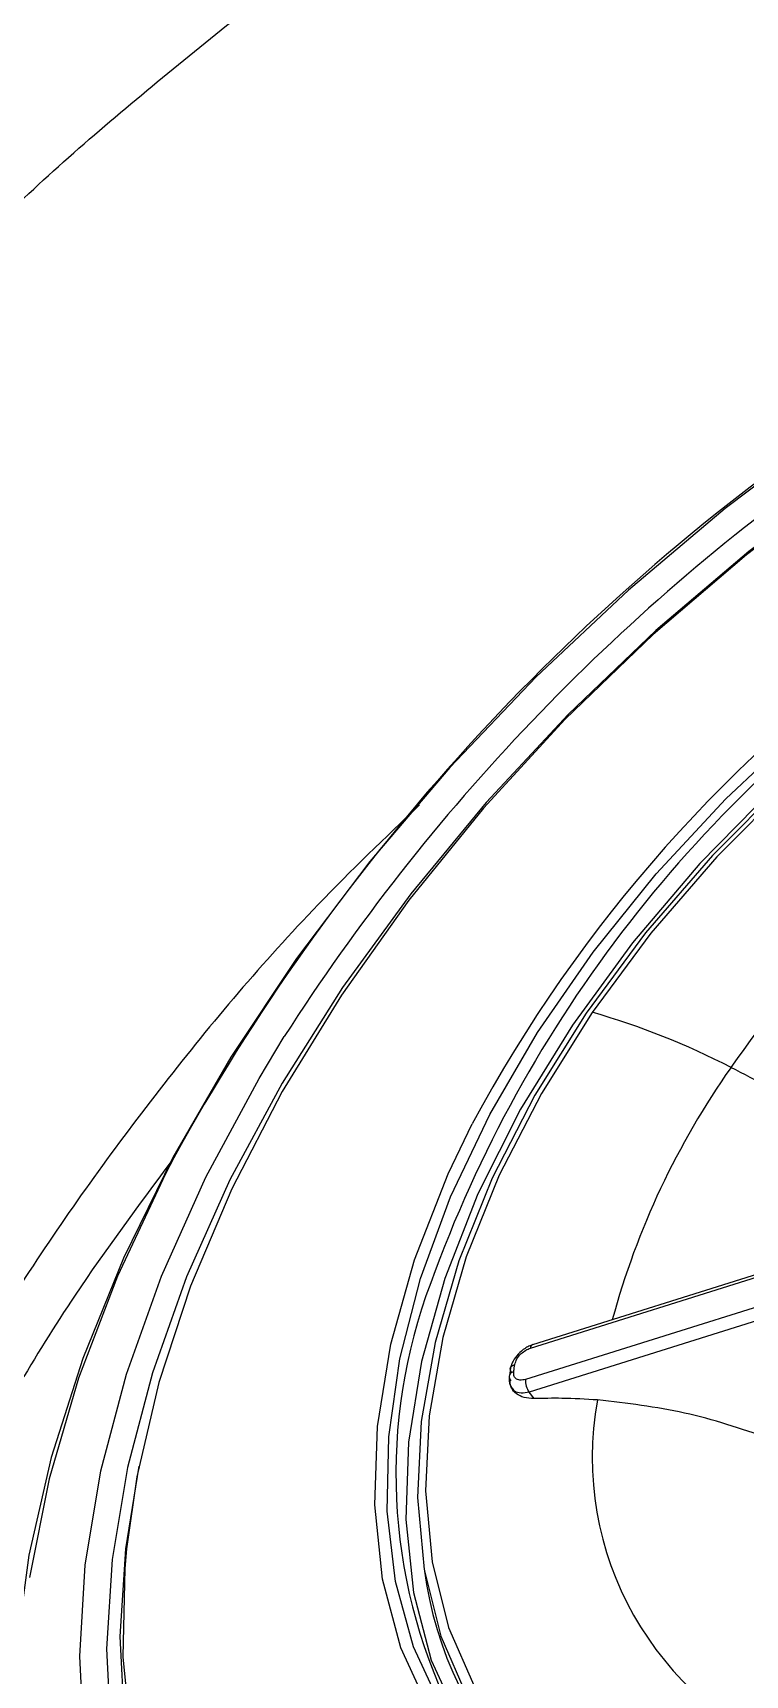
# Model space of a CAD drawing. Extents: x 400 to 501, y 484 to 634.
# Drawn here: x 479.117 to 480.005, y 521.238 to 523.286 of the extents above; entities that cross this region are included whole.
import ezdxf

# ---------------------------------------------------------------- set-up
doc = ezdxf.new("R2010")
doc.units = 0
doc.header["$MEASUREMENT"] = 0
doc.layers.add('DIM', color=3, linetype='Continuous')
doc.layers.add('GEOMETRY', color=3, linetype='Continuous', lineweight=25)

# ---------------------------------------------------------------- blocks, each defined once
blk = doc.blocks.new('2026 GRANDEE')
at = {"layer": 'GEOMETRY', "ltscale": 16}
for p, q in [((29.3129, -75.1941), (29.9808, -74.9848)), ((29.9834, -74.9807), (29.3155, -75.1899)), ((29.9748, -75.024), (29.3069, -75.2332)), ((29.9792, -75.0396), (29.3113, -75.2489)), ((29.288, -75.2193), (29.2866, -75.2283)), ((29.2877, -75.2332), (29.2888, -75.2347)), ((29.3175, -75.257), (29.3113, -75.2489))]:
    blk.add_line(p, q, dxfattribs=at)
at = {"layer": 'GEOMETRY', "ltscale": 16, "flags": 128}
for points in [[(29.2014, -75.6408), (29.1672, -75.5667), (29.1447, -75.4852), (29.1343, -75.3975), (29.1361, -75.3046), (29.15, -75.2075), (29.1759, -75.1073), (29.2134, -75.0054), (29.2622, -74.9027), (29.3216, -74.8006), (29.391, -74.7003), (29.4696, -74.6029), (29.5564, -74.5095), (29.6504, -74.4213)], [(29.6821, -74.0521), (29.5559, -74.1472), (29.435, -74.2491), (29.3202, -74.357), (29.2125, -74.4701), (29.1125, -74.5875), (29.0212, -74.7083), (28.9392, -74.8315), (28.867, -74.9564), (28.8054, -75.0818), (28.7546, -75.2069), (28.7152, -75.3307), (28.6874, -75.4523), (28.6715, -75.5707), (28.6675, -75.685), (28.6754, -75.7944), (28.6953, -75.898), (28.7097, -75.9475)], [(30.7995, -74.0592), (30.706, -74.044), (30.606, -74.0404), (30.5006, -74.0483), (30.3913, -74.0678), (30.2793, -74.0985), (30.1661, -74.1401), (30.0531, -74.192), (29.9417, -74.2537), (29.8334, -74.3242), (29.7294, -74.4028), (29.6311, -74.4884), (29.5398, -74.58), (29.4565, -74.6764), (29.3824, -74.7764), (29.3183, -74.8788), (29.2651, -74.9822), (29.2235, -75.0853), (29.1939, -75.187), (29.1767, -75.2858), (29.1721, -75.3805), (29.1803, -75.47), (29.2011, -75.5531), (29.2342, -75.6288)], [(30.7891, -74.0673), (30.6968, -74.0523), (30.598, -74.0487), (30.494, -74.0566), (30.386, -74.0758), (30.2754, -74.1061), (30.1636, -74.1472), (30.0521, -74.1985), (29.9421, -74.2593), (29.8351, -74.329), (29.7324, -74.4066), (29.6354, -74.4911), (29.5452, -74.5816), (29.463, -74.6768), (29.3898, -74.7755)], [(29.7065, -74.1091), (29.5852, -74.2008), (29.4694, -74.2994), (29.3599, -74.404), (29.2577, -74.5137), (29.1637, -74.6276), (29.0786, -74.7447), (29.0033, -74.864), (28.9382, -74.9845), (28.8841, -75.1051), (28.8414, -75.2249), (28.8103, -75.3428), (28.7913, -75.4577), (28.7843, -75.5689), (28.7896, -75.6751)], [(29.7041, -74.1126), (29.5823, -74.205), (29.466, -74.3044), (29.3564, -74.41), (29.2545, -74.5208), (29.1611, -74.6358), (29.0772, -74.754), (29.0034, -74.8743), (28.9404, -74.9956), (28.8889, -75.1168), (28.8493, -75.2368), (28.8219, -75.3545), (28.8091, -75.4444)], [(29.8225, -74.3265), (29.7167, -74.4075), (29.6169, -74.4957), (29.5243, -74.5899), (29.44, -74.6888), (29.3652, -74.7913), (29.3007, -74.8961), (29.2475, -75.0018), (29.206, -75.1072), (29.177, -75.2109), (29.1607, -75.3115), (29.1573, -75.4079), (29.1669, -75.4988), (29.1893, -75.5831), (29.2244, -75.6597)], [(29.3898, -74.7755), (29.3266, -74.8766), (29.274, -74.9787), (29.2329, -75.0805), (29.2036, -75.1809), (29.1867, -75.2785), (29.1822, -75.372), (29.1903, -75.4604), (29.2108, -75.5424), (29.2435, -75.6172), (29.2879, -75.6836), (29.3436, -75.741), (29.4098, -75.7885), (29.4857, -75.8256), (29.5703, -75.8519)], [(28.7562, -75.6867), (28.7508, -75.5781), (28.7578, -75.4646), (28.7773, -75.3471), (28.809, -75.2266), (28.8527, -75.1043), (28.908, -74.981), (28.9744, -74.8579), (29.0059, -74.8058)], [(29.187, -75.6457), (29.1514, -75.5679), (29.1285, -75.4821), (29.1188, -75.3897), (29.1222, -75.2917), (29.1388, -75.1893), (29.1684, -75.0839), (29.2105, -74.9767), (29.2404, -74.9145)], [(28.8682, -74.957), (28.8579, -74.9767), (28.7978, -75.1045), (28.7492, -75.2317), (28.7125, -75.3572), (28.6882, -75.4801)], [(28.8244, -75.3413), (28.8078, -75.4442), (28.801, -75.5536), (28.8062, -75.6582), (28.8234, -75.7572), (28.8524, -75.8498), (28.893, -75.935), (28.9449, -76.0122), (29.0075, -76.0808), (29.0804, -76.1401), (29.1629, -76.1897), (29.2544, -76.2291), (29.354, -76.258), (29.4609, -76.2761), (29.5742, -76.2833), (29.6929, -76.2795), (29.8146, -76.265)], [(28.8091, -75.4444), (28.8069, -75.4689), (28.8047, -75.5789), (28.815, -75.6836), (28.8379, -75.7819), (28.8731, -75.873), (28.9204, -75.956), (28.9792, -76.0303), (29.0492, -76.0951), (29.1295, -76.1499), (29.2195, -76.1941), (29.3185, -76.2273), (29.4254, -76.2494), (29.5393, -76.2599), (29.6593, -76.259), (29.7841, -76.2465), (29.9127, -76.2225), (30.0439, -76.1874), (30.1766, -76.1414), (30.3094, -76.0849), (30.4413, -76.0185), (30.571, -75.9427), (30.6973, -75.8582)]]:
    blk.add_lwpolyline(points, dxfattribs=at)
at = {"layer": 'GEOMETRY', "ltscale": 16}
for centre, radius, start, end in [((31.2146, -76.2467), 2.6775, 124.9653, 151.205), ((31.1821, -76.1967), 2.5827, 125.2119, 147.4151), ((30.8269, -75.765), 1.8001, 124.9644, 151.8074), ((30.7275, -75.6683), 1.6361, 124.0545, 160.1528), ((30.7489, -75.6646), 1.442, 127.741, 145.3276), ((29.1288, -75.6861), 0.9473, 62.7146, 74.0026), ((30.3834, -75.4223), 1.0036, 144.8278, 164.7732), ((28.8993, -76.1536), 1.468, 54.7007, 63.1196), ((29.8183, -75.3508), 0.6732, 159.2954, 206.0024), ((29.3176, -75.1941), 0.00472, 116.8071, 179.3811), ((29.3292, -75.2354), 0.0224, 174.5703, 217.1303), ((29.7902, -75.3306), 0.4001, 169.6612, 249.1384), ((29.6588, -75.4056), 0.4828, 187.6055, 259.2822)]:
    blk.add_arc(centre, radius, start, end, dxfattribs=at)
for points, knots in [([(28.8115, -73.3552), (28.7354, -73.4167), (28.5829, -73.5398), (28.3729, -73.7441), (28.1804, -73.9588), (28.0094, -74.1809), (27.8609, -74.4059), (27.7352, -74.6304), (27.6317, -74.8517), (27.5494, -75.068), (27.4773, -75.3119), (27.4265, -75.5796), (27.4101, -75.8631), (27.4335, -76.1262), (27.4962, -76.3669), (27.5985, -76.5827), (27.7246, -76.7492), (27.8606, -76.8743), (27.9952, -76.9666), (28.1472, -77.0424), (28.3163, -77.1), (28.5005, -77.1399), (28.6342, -77.1492), (28.7015, -77.1539)], [0, 0, 0, 0, 0.046146, 0.092397, 0.138341, 0.1836, 0.227924, 0.271204, 0.313458, 0.354789, 0.395326, 0.454943, 0.513667, 0.57203, 0.630491, 0.689453, 0.74924, 0.78969, 0.83066, 0.872177, 0.914249, 0.956864, 1, 1, 1, 1]), ([(28.442, -77.0019), (28.4029, -76.9888), (28.3332, -76.9653), (28.243, -76.9198), (28.166, -76.8741), (28.0964, -76.8244), (28.0334, -76.7715), (27.9595, -76.6986), (27.8809, -76.6016), (27.8058, -76.476), (27.7372, -76.3178), (27.6852, -76.1203), (27.6668, -75.9244), (27.6679, -75.7709), (27.6745, -75.6654), (27.6869, -75.5572), (27.7054, -75.4453), (27.7296, -75.3336), (27.7602, -75.2179), (27.7961, -75.1036), (27.8422, -74.9766), (27.8946, -74.8513), (27.958, -74.7176), (28.025, -74.5916), (28.1004, -74.4642), (28.181, -74.3405), (28.2688, -74.2181), (28.3875, -74.0671), (28.5404, -73.8955), (28.7351, -73.7055), (28.8761, -73.5919), (28.9472, -73.5346)], [0, 0, 0, 0, 0.034861, 0.06235, 0.089025, 0.114889, 0.139942, 0.164187, 0.210182, 0.254318, 0.296608, 0.362422, 0.427092, 0.45304, 0.479427, 0.505504, 0.53187, 0.559482, 0.58421, 0.612382, 0.638394, 0.671389, 0.698127, 0.730004, 0.758216, 0.786779, 0.817262, 0.84615, 0.897746, 0.948488, 1, 1, 1, 1]), ([(29.1745, -74.5169), (29.1318, -74.5578), (29.0164, -74.6684), (28.8519, -74.8641), (28.6829, -75.0978), (28.5429, -75.3375), (28.4329, -75.5784), (28.3553, -75.8165), (28.3113, -76.0477), (28.3015, -76.2682), (28.3268, -76.4735), (28.3838, -76.6625), (28.4496, -76.7699), (28.4825, -76.8236)], [0, 0, 0, 0, 0.055574, 0.150017, 0.244459, 0.338902, 0.433345, 0.527787, 0.62223, 0.716672, 0.811115, 0.905557, 1, 1, 1, 1]), ([(28.8648, -74.9615), (28.8237, -75.0168), (28.7264, -75.1477), (28.6042, -75.3613), (28.4963, -75.5962), (28.4207, -75.8286), (28.3777, -76.0541), (28.3682, -76.2692), (28.3928, -76.4696), (28.4485, -76.654), (28.5127, -76.7588), (28.5447, -76.8112)], [0, 0, 0, 0, 0.083768, 0.198297, 0.312826, 0.427355, 0.541884, 0.656413, 0.770942, 0.885471, 1, 1, 1, 1]), ([(29.3158, -75.1898), (29.3141, -75.1904), (29.3109, -75.1916), (29.3046, -75.1952), (29.2973, -75.2014), (29.2918, -75.2088), (29.2889, -75.215), (29.2883, -75.2181), (29.2879, -75.2196)], [0, 0, 0, 0, 0.127167, 0.251671, 0.497289, 0.744313, 0.870517, 1, 1, 1, 1]), ([(29.2934, -75.2147), (29.2941, -75.2123), (29.2954, -75.2077), (29.3008, -75.2012), (29.3069, -75.1965), (29.3109, -75.1949), (29.3129, -75.1941)], [0, 0, 0, 0, 0.278691, 0.558021, 0.778955, 1, 1, 1, 1]), ([(29.292, -75.2234), (29.2909, -75.2239), (29.2886, -75.2249), (29.2866, -75.2274), (29.2861, -75.2303), (29.2872, -75.2322), (29.2877, -75.2332)], [0, 0, 0, 0, 0.241095, 0.499999, 0.758904, 1, 1, 1, 1]), ([(29.2891, -75.2243), (29.2886, -75.2234), (29.2875, -75.2215), (29.288, -75.2186), (29.2899, -75.2161), (29.2923, -75.2151), (29.2934, -75.2147)], [0, 0, 0, 0, 0.241096, 0.500001, 0.758905, 1, 1, 1, 1]), ([(29.3069, -75.2332), (29.3044, -75.2337), (29.2995, -75.2347), (29.2945, -75.2325), (29.2919, -75.2285), (29.292, -75.2251), (29.292, -75.2234)], [0, 0, 0, 0, 0.278443, 0.557745, 0.778799, 1, 1, 1, 1]), ([(29.292, -75.2234), (29.2923, -75.2218), (29.2927, -75.2189), (29.2932, -75.216), (29.2934, -75.2147)], [0, 0, 0, 0, 0.560002, 1, 1, 1, 1]), ([(29.2865, -75.2293), (29.2864, -75.2306), (29.286, -75.2336), (29.2868, -75.238), (29.2885, -75.2425), (29.2904, -75.245), (29.2914, -75.2462)], [0, 0, 0, 0, 0.194354, 0.461491, 0.730434, 1, 1, 1, 1]), ([(29.2916, -75.2458), (29.2904, -75.2445), (29.2873, -75.2415), (29.2876, -75.2363), (29.2877, -75.2332)], [0, 0, 0, 0, 0.401006, 1, 1, 1, 1]), ([(29.3175, -75.257), (29.3131, -75.2568), (29.3046, -75.2564), (29.2952, -75.2514), (29.2902, -75.2466), (29.2898, -75.2436), (29.2898, -75.2435)], [0, 0, 0, 0, 0.342454, 0.672507, 0.993597, 1, 1, 1, 1]), ([(29.3113, -75.2489), (29.3079, -75.2495), (29.301, -75.2509), (29.294, -75.2493), (29.2921, -75.2465), (29.2916, -75.2458)], [0, 0, 0, 0, 0.429747, 0.858705, 1, 1, 1, 1]), ([(29.3967, -75.2588), (29.3818, -75.2579), (29.3552, -75.2563), (29.329, -75.2568), (29.3175, -75.257)], [0, 0, 0, 0, 0.560165, 1, 1, 1, 1]), ([(29.6101, -75.3065), (29.5754, -75.2947), (29.5062, -75.2713), (29.4332, -75.263), (29.3967, -75.2588)], [0, 0, 0, 0, 0.500491, 1, 1, 1, 1])]:
    blk.add_open_spline(points, degree=3, knots=knots, dxfattribs=at)

msp = doc.modelspace()

# ---------------------------------------------------------------- block references
at = {"layer": 'DIM'}
msp.add_blockref('2026 GRANDEE', (450.4248, 596.8403), dxfattribs=at)

doc.saveas('drawing.dxf')
